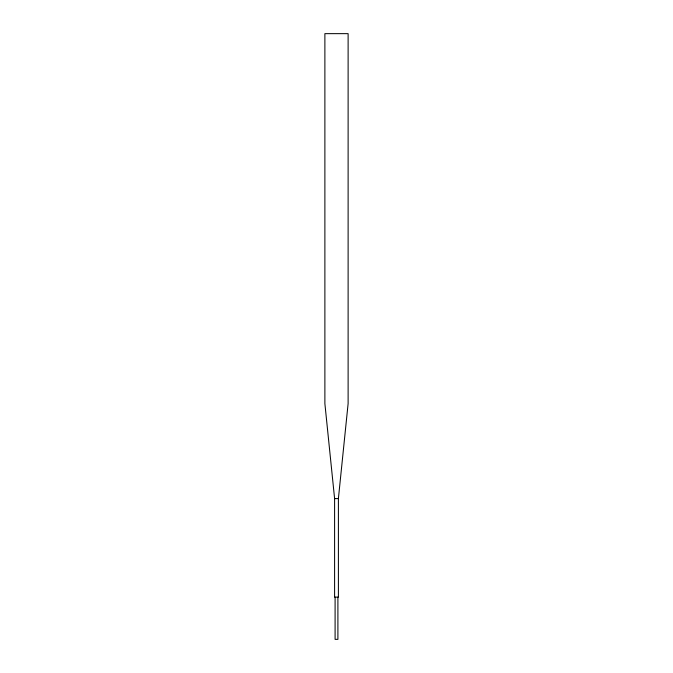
<?xml version="1.0" encoding="UTF-8"?>
<svg xmlns="http://www.w3.org/2000/svg" width="673" height="673" viewBox="0 0 673 673"><rect width="100%" height="100%" fill="white"/><g stroke="black" fill="none" stroke-linecap="round" stroke-linejoin="round"><path stroke-width="1.01" d="M338.401 498.6L348.118 403.59L348.118 33.65L324.882 33.65L324.882 403.59L334.599 498.6L334.599 597.128L338.401 597.128L338.401 498.6L334.599 498.6M337.905 597.128L337.905 639.35L335.095 639.35L335.095 597.128"/></g></svg>
